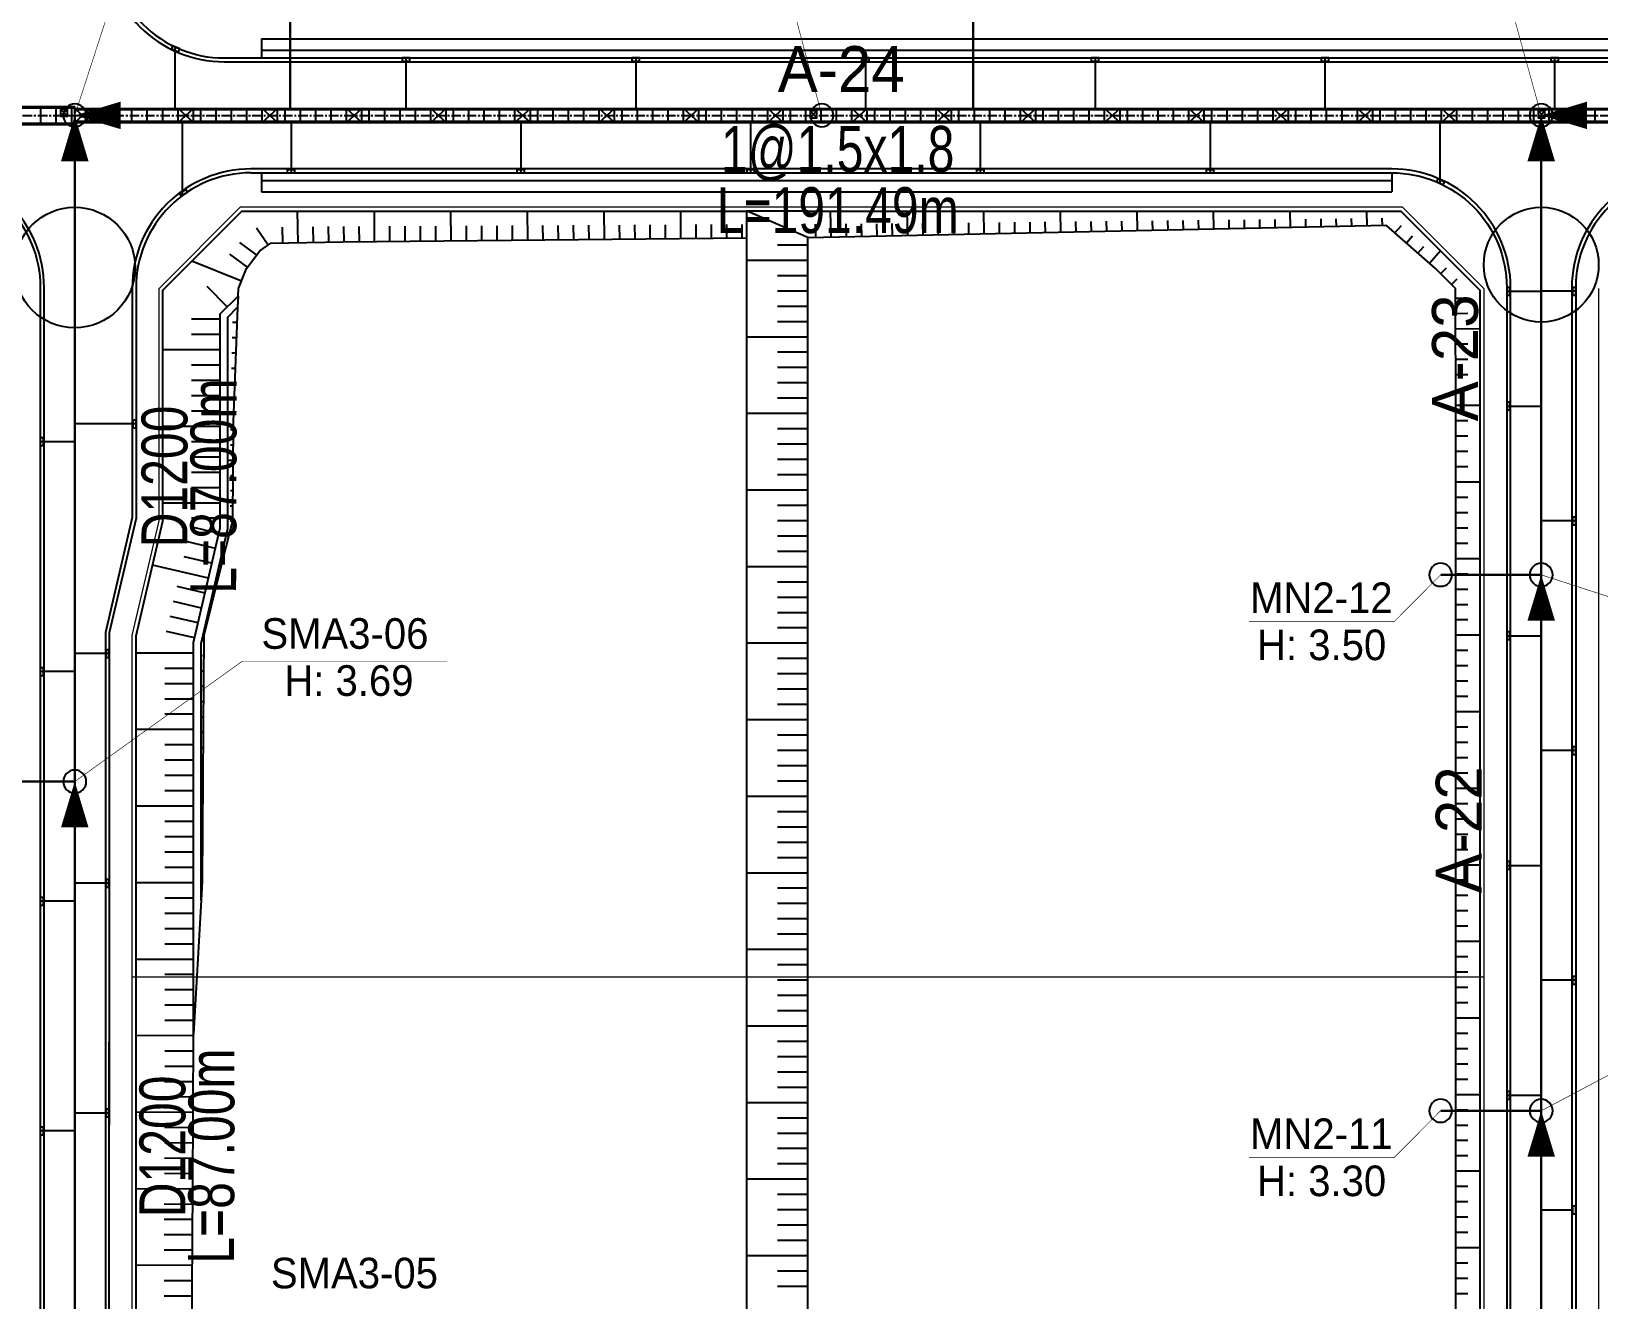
# Model space of a CAD drawing. Extents: x 230860 to 235519, y 342878 to 344985.
# Drawn here: x 232248.7 to 232453.4, y 343940.7 to 344106.3 of the extents above; entities that cross this region are included whole.
import ezdxf
from ezdxf.enums import TextEntityAlignment as Align

# ---------------------------------------------------------------- set-up
doc = ezdxf.new("R2010")
doc.units = 0
doc.linetypes.add('CENTER', pattern=[2, 1.25, -0.25, 0.25, -0.25])
for name, color, linetype in [('##L형측구', 8, 'Continuous'), ('##보도', 3, 'Continuous'), ('##식수대', 104, 'Continuous'), ('##자전거', 11, 'Continuous'), ('CE-SLOP-FILL', 9, 'Continuous'), ('MN info M1', 2, 'Continuous'), ('PCBOX', 150, 'Continuous'), ('storm_2호 우수받이', 1, 'Continuous'), ('storm_arrow', 7, 'Continuous'), ('storm_MH', 2, 'Continuous'), ('storm_pipe dia_length', 7, 'Continuous'), ('storm_pipe text', 1, 'Continuous'), ('도로시종점', 1, 'Continuous'), ('맨홀(지구)', 2, 'Continuous'), ('맨홀지시선', 7, 'Continuous'), ('블록맨홀', 1, 'Continuous'), ('비탈면', 7, 'Continuous')]:
    doc.layers.add(name, color=color, linetype=linetype)
for name, color, linetype, lineweight in [('00_도로_계획선', 7, 'Continuous', 0), ('0_획지경계선', 8, 'Continuous', 5), ('storm_pipe', 160, 'Continuous', 30)]:
    doc.layers.add(name, color=color, linetype=linetype, lineweight=lineweight)
doc.styles.get("Standard").update_dxf_attribs({"font": 'Dotum.TTF'})
doc.styles.add('스타일1', font='H2HDRM.TTF')

# ---------------------------------------------------------------- blocks, each defined once
blk = doc.blocks.new('1')
at = {"layer": 'storm_MH', "flags": 128}
blk.add_lwpolyline([(-0.75, 0, 1), (0.75, 0, 1)], format="xyb", close=True, dxfattribs=at)
blk = doc.blocks.new('A$C5C727840')
at = {"layer": '맨홀(지구)', "linetype": 'Continuous'}
blk.add_lwpolyline([(0, 0.9), (0, 0), (0.9, 0), (0.9, 0.9)], close=True, dxfattribs=at)
for points in [[(0.9, 0), (0, 0.9)], [(0, 0), (0.9, 0.9)]]:
    blk.add_lwpolyline(points, dxfattribs=at)

msp = doc.modelspace()

# ---------------------------------------------------------------- linework, layer by layer
at = {"layer": '##L형측구'}
for points in [[(232531.151, 344102.341, 0.4142136), (232559.651, 344130.841), (232559.651, 344135.975), (232561.401, 344151.229), (232561.401, 344205.845, 0.4142136), (232548.901, 344218.345), (232270.911, 344218.345, 0.4142136), (232258.411, 344205.845), (232258.411, 344117.841, 0.4142136), (232273.911, 344102.341)], [(232258.411, 343974.341), (232258.411, 343635.397, 0.4142136), (232270.911, 343622.897), (232429.401, 343622.897, 0.4142136), (232441.901, 343635.397), (232441.901, 344072.841, 0.4142136), (232426.401, 344088.341), (232277.411, 344088.341, 0.4142136), (232261.911, 344072.841), (232261.911, 344042.812), (232258.411, 344027.812)]]:
    msp.add_lwpolyline(points, format="xyb", close=True, dxfattribs=at)
for points in [[(232147.092, 343622.897), (232237.911, 343622.897, 0.4142136), (232250.411, 343635.397), (232250.411, 344072.841, 0.4142136), (232234.911, 344088.341), (232067.598, 344088.341), (232036.911, 344134.898)], [(232429.401, 343622.897, 0.4142136), (232441.901, 343635.397), (232441.901, 344072.841, 0.4142136), (232426.401, 344088.341)], [(232558.401, 344061.84, 0.4142159), (232531.901, 344088.341), (232465.401, 344088.341, 0.4142136), (232449.901, 344072.841), (232449.901, 343635.397, 0.4154208), (232462.453, 343622.897), (232509.512, 343622.897), (232524.767, 343624.647), (232529.901, 343624.647, 0.4142136), (232558.401, 343653.147), (232558.401, 344061.84)]]:
    msp.add_lwpolyline(points, format="xyb", dxfattribs=at)
at = {"layer": '##보도', "color": 8}
for points in [[(232560.901, 344151.258), (232560.901, 344205.845, 0.4142136), (232548.901, 344217.845), (232270.911, 344217.845, 0.4142136), (232258.911, 344205.845), (232258.911, 344117.841, 0.4142136), (232273.911, 344102.841), (232531.151, 344102.841)], [(232067.328, 344087.841), (232234.911, 344087.841, -0.4142136), (232249.911, 344072.841), (232249.911, 343635.397)], [(232277.411, 344087.841, 0.4142136), (232262.411, 344072.841)], [(232277.411, 344087.841), (232426.401, 344087.841, -0.4142136), (232441.401, 344072.841), (232441.401, 343635.397)], [(232531.901, 344087.841), (232465.401, 344087.841, 0.4142136), (232450.401, 344072.841), (232450.401, 343635.397)]]:
    msp.add_lwpolyline(points, format="xyb", dxfattribs=at)
for points in [[(232278.805, 344105.341), (232278.805, 344102.841)], [(232278.805, 344087.841), (232278.805, 344085.341)], [(232426.401, 344087.841), (232426.401, 344085.341)], [(232262.411, 344072.841), (232262.411, 344042.754)], [(232262.411, 344042.754), (232258.911, 344027.754), (232258.911, 343963.461)], [(232258.911, 343635.397), (232258.911, 343974.341)]]:
    msp.add_lwpolyline(points, dxfattribs=at)
at = {"layer": '##식수대'}
for points in [[(232278.805, 344103.841), (232529.699, 344103.841)], [(232278.805, 344086.841), (232426.401, 344086.841)]]:
    msp.add_lwpolyline(points, dxfattribs=at)
at = {"layer": '##자전거'}
for points in [[(232278.805, 344105.341), (232529.699, 344105.341)], [(232278.805, 344085.341), (232426.401, 344085.341)]]:
    msp.add_lwpolyline(points, dxfattribs=at)
at = {"layer": '00_도로_계획선', "linetype": 'Continuous'}
for points in [[(232261.911, 344027.409), (232265.411, 344042.409), (232265.411, 344072.734), (232276.018, 344083.341)], [(232427.794, 344083.341), (232276.018, 344083.341)], [(232427.794, 344083.341), (232438.401, 344072.734)], [(232438.401, 344072.734), (232438.401, 343634.882)], [(232453.401, 344072.734), (232453.401, 343634.882)], [(232261.911, 343634.882), (232261.911, 344027.409)]]:
    msp.add_lwpolyline(points, dxfattribs=at)
at = {"layer": '0_획지경계선'}
for points in [[(232438.401, 343982.776), (232261.911, 343982.776)], [(232350.156, 343982.776), (232350.156, 343739.229)]]:
    msp.add_lwpolyline(points, dxfattribs=at)
at = {"layer": 'CE-SLOP-FILL', "color": 8}
for p, q in [((232283.57, 344078.715), (232283.495, 344082.841)), ((232293.569, 344078.864), (232293.528, 344082.841)), ((232303.568, 344078.968), (232303.528, 344082.841)), ((232313.568, 344079.071), (232313.529, 344082.841)), ((232323.567, 344079.174), (232323.529, 344082.841)), ((232333.567, 344079.278), (232333.53, 344082.841)), ((232342.156, 343626.897, 59.045), (232342.156, 344082.841, 54.48)), ((232353.182, 344079.431), (232353.109, 344082.841)), ((232363.179, 344079.642), (232363.112, 344082.841)), ((232373.177, 344079.854), (232373.114, 344082.841)), ((232383.175, 344080.065), (232383.116, 344082.841)), ((232393.173, 344080.277), (232393.118, 344082.841)), ((232403.17, 344080.488), (232403.121, 344082.841)), ((232413.168, 344080.699), (232413.123, 344082.841)), ((232423.166, 344080.911), (232423.125, 344082.841)), ((232281.57, 344078.679), (232281.532, 344080.76)), ((232285.57, 344078.752), (232285.532, 344080.796)), ((232287.569, 344078.788), (232287.532, 344080.814)), ((232289.569, 344078.823), (232289.548, 344080.832)), ((232291.569, 344078.843), (232291.548, 344080.842)), ((232295.569, 344078.885), (232295.548, 344080.863)), ((232297.568, 344078.906), (232297.548, 344080.873)), ((232299.568, 344078.926), (232299.548, 344080.883)), ((232301.568, 344078.947), (232301.548, 344080.894)), ((232305.568, 344078.988), (232305.548, 344080.914)), ((232307.568, 344079.009), (232307.548, 344080.925)), ((232309.568, 344079.03), (232309.548, 344080.935)), ((232311.568, 344079.05), (232311.548, 344080.945)), ((232315.568, 344079.092), (232315.548, 344080.966)), ((232317.567, 344079.112), (232317.548, 344080.977)), ((232319.567, 344079.133), (232319.548, 344080.987)), ((232321.567, 344079.154), (232321.548, 344080.997)), ((232325.567, 344079.195), (232325.548, 344081.018)), ((232327.567, 344079.216), (232327.548, 344081.028)), ((232329.567, 344079.237), (232329.548, 344081.039)), ((232331.567, 344079.257), (232331.548, 344081.049)), ((232335.566, 344079.299), (232335.548, 344081.07)), ((232337.566, 344079.319), (232337.548, 344081.08)), ((232339.566, 344079.34), (232339.548, 344081.09)), ((232341.566, 344079.361), (232341.548, 344081.101)), ((232351.182, 344079.388), (232351.146, 344081.115)), ((232355.181, 344079.473), (232355.146, 344081.157)), ((232357.181, 344079.515), (232357.146, 344081.178)), ((232359.18, 344079.558), (232359.146, 344081.199)), ((232361.18, 344079.6), (232361.146, 344081.22)), ((232365.179, 344079.684), (232365.146, 344081.263)), ((232367.178, 344079.727), (232367.146, 344081.284)), ((232369.178, 344079.769), (232369.146, 344081.305)), ((232371.178, 344079.811), (232371.146, 344081.326)), ((232375.177, 344079.896), (232375.146, 344081.368)), ((232377.176, 344079.938), (232377.146, 344081.389)), ((232379.176, 344079.981), (232379.146, 344081.411)), ((232381.175, 344080.023), (232381.146, 344081.432)), ((232385.174, 344080.107), (232385.146, 344081.474)), ((232387.174, 344080.15), (232387.146, 344081.495)), ((232389.174, 344080.192), (232389.146, 344081.516)), ((232391.173, 344080.234), (232391.146, 344081.537)), ((232395.172, 344080.319), (232395.146, 344081.58)), ((232397.172, 344080.361), (232397.146, 344081.601)), ((232399.171, 344080.403), (232399.146, 344081.622)), ((232401.171, 344080.446), (232401.146, 344081.643)), ((232405.17, 344080.53), (232405.146, 344081.685)), ((232407.17, 344080.573), (232407.146, 344081.707)), ((232409.169, 344080.615), (232409.146, 344081.728)), ((232411.169, 344080.657), (232411.146, 344081.749)), ((232415.168, 344080.742), (232415.146, 344081.791)), ((232417.167, 344080.784), (232417.146, 344081.812)), ((232419.167, 344080.826), (232419.146, 344081.833)), ((232421.166, 344080.869), (232421.146, 344081.855)), ((232425.166, 344080.953), (232425.146, 344081.897)), ((232426.801, 344079.997), (232427.649, 344080.964)), ((232278.155, 344077.112), (232275.952, 344078.738)), ((232279.646, 344078.406), (232278.125, 344080.623)), ((232350.156, 343627.956), (232350.156, 344079.367)), ((232428.304, 344078.678), (232429.11, 344079.595)), ((232276.967, 344075.503), (232274.643, 344077.219)), ((232350.156, 344078.397), (232346.156, 344078.397)), ((232429.808, 344077.359), (232430.57, 344078.227)), ((232431.311, 344076.039), (232432.749, 344077.679)), ((232276.165, 344073.677), (232269.709, 344076.324)), ((232350.156, 344076.397), (232342.156, 344076.397)), ((232432.773, 344074.677), (232433.517, 344075.422)), ((232274.329, 344070.338), (232271.677, 344072.989)), ((232350.156, 344074.397), (232346.156, 344074.397)), ((232434.189, 344073.264), (232434.932, 344074.009)), ((232350.156, 344072.397), (232346.156, 344072.397)), ((232434.725, 344071.485), (232436.313, 344071.49)), ((232273.411, 344068.718), (232269.661, 344068.718)), ((232350.156, 344070.397), (232346.156, 344070.397)), ((232350.156, 344068.397), (232346.156, 344068.397)), ((232434.73, 344069.485), (232436.316, 344069.49)), ((232273.411, 344066.718), (232269.661, 344066.718)), ((232275.602, 344068.277), (232275.006, 344068.301)), ((232350.156, 344066.397), (232342.156, 344066.397)), ((232434.736, 344067.485), (232437.901, 344067.494)), ((232273.411, 344064.718), (232265.911, 344064.718)), ((232275.443, 344064.28), (232274.927, 344064.301)), ((232275.523, 344066.279), (232274.967, 344066.301)), ((232350.156, 344064.397), (232346.156, 344064.397)), ((232434.741, 344065.485), (232436.321, 344065.49)), ((232273.411, 344062.718), (232269.661, 344062.718)), ((232275.364, 344062.282), (232274.888, 344062.301)), ((232350.156, 344062.397), (232346.156, 344062.397)), ((232434.747, 344063.485), (232436.324, 344063.49)), ((232273.411, 344060.718), (232269.661, 344060.718)), ((232275.285, 344060.283), (232274.411, 344060.318)), ((232350.156, 344060.397), (232346.156, 344060.397)), ((232434.753, 344061.485), (232436.327, 344061.49)), ((232273.411, 344058.718), (232269.661, 344058.718)), ((232275.206, 344058.285), (232274.809, 344058.301)), ((232350.156, 344058.397), (232346.156, 344058.397)), ((232434.758, 344059.485), (232436.33, 344059.49)), ((232273.411, 344056.718), (232269.661, 344056.718)), ((232275.127, 344056.287), (232274.769, 344056.301)), ((232350.156, 344056.397), (232342.156, 344056.397)), ((232434.764, 344057.485), (232437.901, 344057.494)), ((232273.411, 344054.718), (232265.911, 344054.718)), ((232275.084, 344054.287), (232274.747, 344054.289)), ((232350.156, 344054.397), (232346.156, 344054.397)), ((232434.769, 344055.485), (232436.335, 344055.49)), ((232273.411, 344052.718), (232269.661, 344052.718)), ((232275.072, 344052.287), (232274.742, 344052.289)), ((232350.156, 344052.397), (232346.156, 344052.397)), ((232434.77, 344053.485), (232436.335, 344053.485)), ((232273.411, 344050.718), (232269.661, 344050.718)), ((232275.061, 344050.287), (232274.411, 344050.291)), ((232350.156, 344050.397), (232346.156, 344050.397)), ((232434.769, 344051.485), (232436.335, 344051.485)), ((232273.411, 344048.718), (232269.661, 344048.718)), ((232275.05, 344048.287), (232274.73, 344048.289)), ((232350.156, 344048.397), (232346.156, 344048.397)), ((232434.769, 344049.485), (232436.335, 344049.485)), ((232273.411, 344046.718), (232269.661, 344046.718)), ((232275.039, 344046.287), (232274.725, 344046.289)), ((232350.156, 344046.397), (232342.156, 344046.397)), ((232434.769, 344047.485), (232437.901, 344047.485)), ((232273.411, 344044.718), (232265.911, 344044.718)), ((232275.027, 344044.288), (232274.719, 344044.289)), ((232350.156, 344044.397), (232346.156, 344044.397)), ((232434.769, 344045.485), (232436.335, 344045.485)), ((232273.411, 344042.718), (232269.661, 344042.718)), ((232274.987, 344042.291), (232274.699, 344042.364)), ((232350.156, 344042.397), (232346.156, 344042.397)), ((232434.769, 344043.485), (232436.335, 344043.485)), ((232273.236, 344040.738), (232269.574, 344041.593)), ((232274.498, 344040.352), (232274.191, 344040.429)), ((232350.156, 344040.397), (232346.156, 344040.397)), ((232434.769, 344041.485), (232436.335, 344041.485)), ((232272.327, 344036.843), (232268.675, 344037.695)), ((232272.782, 344038.79), (232269.13, 344039.642)), ((232274.008, 344038.413), (232273.872, 344038.447)), ((232350.156, 344038.397), (232346.156, 344038.397)), ((232434.769, 344039.485), (232436.335, 344039.485)), ((232271.873, 344034.895), (232264.569, 344036.599)), ((232273.519, 344036.474), (232273.4, 344036.504)), ((232350.156, 344036.397), (232342.156, 344036.397)), ((232434.768, 344037.485), (232437.901, 344037.485)), ((232271.418, 344032.947), (232267.766, 344033.799)), ((232273.032, 344034.534), (232272.93, 344034.559)), ((232350.156, 344034.397), (232346.156, 344034.397)), ((232434.768, 344035.485), (232436.335, 344035.485)), ((232270.964, 344031), (232267.312, 344031.852)), ((232272.549, 344032.593), (232272.461, 344032.615)), ((232350.156, 344032.397), (232346.156, 344032.397)), ((232434.768, 344033.485), (232436.334, 344033.485)), ((232270.509, 344029.052), (232266.857, 344029.904)), ((232272.066, 344030.652), (232271.918, 344030.689)), ((232350.156, 344030.397), (232346.156, 344030.397)), ((232434.768, 344031.485), (232436.334, 344031.485)), ((232434.768, 344029.485), (232436.334, 344029.485)), ((232270.055, 344027.104), (232266.403, 344027.956)), ((232271.583, 344028.711), (232271.523, 344028.726)), ((232350.156, 344028.397), (232346.156, 344028.397)), ((232434.768, 344027.485), (232437.901, 344027.485)), ((232271.254, 344026.751), (232271.127, 344026.752)), ((232350.156, 344026.397), (232342.156, 344026.397)), ((232434.768, 344025.485), (232436.334, 344025.485)), ((232269.911, 344025.121), (232262.411, 344025.121)), ((232271.237, 344024.751), (232271.074, 344024.752)), ((232350.156, 344024.397), (232346.156, 344024.397)), ((232434.767, 344023.485), (232436.334, 344023.485)), ((232269.911, 344023.121), (232266.161, 344023.121)), ((232271.221, 344022.751), (232271.066, 344022.752)), ((232350.156, 344022.397), (232346.156, 344022.397)), ((232434.767, 344021.485), (232436.334, 344021.485)), ((232269.911, 344021.121), (232266.161, 344021.121)), ((232271.205, 344020.751), (232270.911, 344020.754)), ((232350.156, 344020.397), (232346.156, 344020.397)), ((232434.767, 344019.485), (232436.334, 344019.485)), ((232269.911, 344019.121), (232266.161, 344019.121)), ((232271.188, 344018.751), (232271.05, 344018.752)), ((232350.156, 344018.397), (232346.156, 344018.397)), ((232434.767, 344017.485), (232437.901, 344017.485)), ((232269.911, 344017.121), (232266.161, 344017.121)), ((232271.172, 344016.751), (232271.042, 344016.752)), ((232350.156, 344016.397), (232342.156, 344016.397)), ((232434.766, 344015.485), (232436.334, 344015.485)), ((232269.911, 344015.121), (232262.411, 344015.121)), ((232269.911, 344013.121), (232266.161, 344013.121)), ((232271.157, 344014.751), (232271.034, 344014.752)), ((232350.156, 344014.397), (232346.156, 344014.397)), ((232434.766, 344013.485), (232436.334, 344013.485)), ((232269.911, 344011.121), (232266.161, 344011.121)), ((232271.147, 344012.751), (232271.029, 344012.752)), ((232350.156, 344012.397), (232346.156, 344012.397)), ((232434.766, 344011.485), (232436.334, 344011.485)), ((232269.911, 344009.121), (232266.161, 344009.121)), ((232271.136, 344010.751), (232270.911, 344010.753)), ((232350.156, 344010.397), (232346.156, 344010.397)), ((232434.766, 344009.485), (232436.333, 344009.485)), ((232269.911, 344007.121), (232266.161, 344007.121)), ((232271.125, 344008.752), (232271.018, 344008.752)), ((232350.156, 344008.397), (232346.156, 344008.397)), ((232434.766, 344007.485), (232437.901, 344007.485)), ((232269.911, 344005.121), (232262.411, 344005.121)), ((232271.115, 344006.752), (232271.013, 344006.752)), ((232350.156, 344006.397), (232342.156, 344006.397)), ((232434.766, 344005.485), (232436.333, 344005.485)), ((232269.911, 344003.121), (232266.161, 344003.121)), ((232271.104, 344004.752), (232271.007, 344004.752)), ((232350.156, 344004.397), (232346.156, 344004.397)), ((232434.765, 344003.485), (232436.333, 344003.485)), ((232269.911, 344001.121), (232266.161, 344001.121)), ((232271.093, 344002.752), (232271.002, 344002.752)), ((232350.156, 344002.397), (232346.156, 344002.397)), ((232434.765, 344001.485), (232436.333, 344001.485)), ((232269.911, 343999.121), (232266.161, 343999.121)), ((232271.082, 344000.752), (232270.911, 344000.753)), ((232350.156, 344000.397), (232346.156, 344000.397)), ((232434.765, 343999.485), (232436.333, 343999.485)), ((232269.911, 343997.121), (232266.161, 343997.121)), ((232271.061, 343996.752), (232270.986, 343996.752)), ((232271.072, 343998.752), (232270.991, 343998.752)), ((232350.156, 343998.397), (232346.156, 343998.397)), ((232434.765, 343997.485), (232437.901, 343997.485)), ((232269.911, 343995.121), (232262.411, 343995.121)), ((232271.02, 343994.753), (232270.966, 343994.756)), ((232350.156, 343996.397), (232342.156, 343996.397)), ((232434.765, 343995.485), (232436.333, 343995.485)), ((232269.911, 343993.121), (232266.161, 343993.121)), ((232350.156, 343994.397), (232346.156, 343994.397)), ((232434.765, 343993.485), (232436.333, 343993.485)), ((232269.911, 343991.121), (232266.161, 343991.121)), ((232350.156, 343992.397), (232346.156, 343992.397)), ((232434.764, 343991.485), (232436.333, 343991.485)), ((232269.911, 343989.121), (232266.161, 343989.121)), ((232350.156, 343990.397), (232346.156, 343990.397)), ((232434.764, 343989.485), (232436.333, 343989.485)), ((232269.911, 343987.121), (232266.161, 343987.121)), ((232350.156, 343988.397), (232346.156, 343988.397)), ((232434.764, 343987.485), (232437.901, 343987.485)), ((232269.911, 343985.121), (232262.411, 343985.121)), ((232350.156, 343986.397), (232342.156, 343986.397)), ((232434.764, 343985.485), (232436.332, 343985.485)), ((232269.911, 343983.121), (232266.161, 343983.121)), ((232350.156, 343984.397), (232346.156, 343984.397)), ((232434.764, 343983.485), (232436.332, 343983.485)), ((232269.911, 343981.121), (232266.161, 343981.121)), ((232350.156, 343982.397), (232346.156, 343982.397)), ((232350.156, 343980.397), (232346.156, 343980.397)), ((232434.764, 343981.485), (232436.332, 343981.485)), ((232269.911, 343979.121), (232266.161, 343979.121)), ((232350.156, 343978.397), (232346.156, 343978.397)), ((232434.763, 343979.485), (232436.332, 343979.485)), ((232269.911, 343977.121), (232266.161, 343977.121)), ((232350.156, 343976.397), (232342.156, 343976.397)), ((232434.763, 343977.485), (232437.901, 343977.485)), ((232269.914, 343975.125), (232262.411, 343975.166)), ((232350.156, 343974.397), (232346.156, 343974.397)), ((232434.763, 343975.485), (232436.332, 343975.485)), ((232269.903, 343973.125), (232266.157, 343973.145)), ((232350.156, 343972.397), (232346.156, 343972.397)), ((232434.763, 343973.485), (232436.332, 343973.485)), ((232269.892, 343971.125), (232266.152, 343971.145)), ((232350.156, 343970.397), (232346.156, 343970.397)), ((232434.763, 343971.485), (232436.332, 343971.485)), ((232269.882, 343969.125), (232266.146, 343969.145)), ((232350.156, 343968.397), (232346.156, 343968.397)), ((232434.763, 343969.485), (232436.332, 343969.485)), ((232269.871, 343967.125), (232266.141, 343967.145)), ((232350.156, 343966.397), (232342.156, 343966.397)), ((232434.762, 343967.485), (232437.901, 343967.485)), ((232269.86, 343965.125), (232262.411, 343965.165)), ((232350.156, 343964.397), (232346.156, 343964.397)), ((232434.762, 343965.485), (232436.332, 343965.485)), ((232269.849, 343963.125), (232266.13, 343963.145)), ((232350.156, 343962.397), (232346.156, 343962.397)), ((232434.762, 343963.485), (232436.332, 343963.485)), ((232269.838, 343961.125), (232266.125, 343961.145)), ((232350.156, 343960.397), (232346.156, 343960.397)), ((232434.762, 343961.485), (232436.331, 343961.485)), ((232269.827, 343959.125), (232266.119, 343959.145)), ((232350.156, 343958.397), (232346.156, 343958.397)), ((232434.762, 343959.485), (232436.331, 343959.485)), ((232269.817, 343957.125), (232266.114, 343957.145)), ((232350.156, 343956.397), (232342.156, 343956.397)), ((232434.762, 343957.485), (232437.901, 343957.485)), ((232269.806, 343955.125), (232262.411, 343955.164)), ((232350.156, 343954.397), (232346.156, 343954.397)), ((232434.761, 343955.485), (232436.331, 343955.485)), ((232269.795, 343953.125), (232266.103, 343953.144)), ((232350.156, 343952.397), (232346.156, 343952.397)), ((232434.761, 343953.485), (232436.331, 343953.485)), ((232269.785, 343951.125), (232266.098, 343951.144)), ((232350.156, 343950.397), (232346.156, 343950.397)), ((232434.761, 343951.485), (232436.331, 343951.485)), ((232269.775, 343949.125), (232266.093, 343949.144)), ((232350.156, 343948.397), (232346.156, 343948.397)), ((232434.761, 343949.485), (232436.331, 343949.485)), ((232269.764, 343947.125), (232266.088, 343947.144)), ((232350.156, 343946.397), (232342.156, 343946.397)), ((232434.761, 343947.485), (232437.901, 343947.485)), ((232269.754, 343945.125), (232262.411, 343945.164)), ((232350.156, 343944.397), (232346.156, 343944.397)), ((232434.761, 343945.485), (232436.331, 343945.485)), ((232269.743, 343943.125), (232266.077, 343943.144)), ((232350.156, 343942.397), (232346.156, 343942.397)), ((232434.76, 343943.485), (232436.331, 343943.485)), ((232434.76, 343941.485), (232436.331, 343941.485)), ((232269.733, 343941.125), (232266.072, 343941.144))]:
    msp.add_line(p, q, dxfattribs=at)
for points in [[(232342.152, 343626.897), (232270.604, 343626.897), (232262.411, 343635.089), (232262.411, 344027.351), (232265.911, 344042.351), (232265.911, 344072.527), (232276.225, 344082.841), (232342.156, 344082.841)], [(232350.156, 344082.841), (232427.587, 344082.841), (232437.901, 344072.527), (232437.901, 343635.089), (232429.709, 343626.897), (232350.156, 343626.883)]]:
    msp.add_lwpolyline(points, dxfattribs=at)
at = {"layer": 'PCBOX', "linetype": 'CENTER'}
msp.add_line((232087.586, 344095.341), (232532.401, 344095.341), dxfattribs=at)
at = {"layer": 'PCBOX'}
for p, q in [((232136.328, 344096.341, -36.514), (232254.411, 344096.341, -36.514)), ((232136.628, 344096.521, -36.514), (232254.411, 344096.521, -36.514)), ((232249.993, 344094.161), (232249.993, 344096.521)), ((232251.999, 344094.161), (232251.999, 344096.521)), ((232254.005, 344094.161), (232254.005, 344096.521)), ((232254.411, 344094.161), (232254.411, 344096.521)), ((232254.411, 344096.251), (232532.683, 344096.251)), ((232254.411, 344096.251), (232256.417, 344096.251)), ((232254.411, 344096.251), (232256.417, 344094.431)), ((232254.411, 344094.431), (232256.417, 344096.251)), ((232254.411, 344096.091), (232532.633, 344096.091)), ((232256.417, 344094.431), (232256.417, 344096.251)), ((232257.865, 344094.431), (232257.865, 344096.251)), ((232259.871, 344094.431), (232259.871, 344096.251)), ((232261.877, 344094.431), (232261.877, 344096.251)), ((232263.883, 344094.431), (232263.883, 344096.251)), ((232265.889, 344094.431), (232265.889, 344096.251)), ((232267.895, 344094.431), (232267.895, 344096.251)), ((232267.895, 344096.251), (232269.901, 344096.251)), ((232267.895, 344096.251), (232269.901, 344094.431)), ((232267.895, 344094.431), (232269.901, 344096.251)), ((232269.901, 344094.431), (232269.901, 344096.251)), ((232270.871, 344094.431), (232270.871, 344096.251)), ((232272.877, 344094.431), (232272.877, 344096.251)), ((232274.883, 344094.431), (232274.883, 344096.251)), ((232276.889, 344094.431), (232276.889, 344096.251)), ((232278.895, 344094.431), (232278.895, 344096.251)), ((232278.895, 344096.251), (232280.901, 344096.251)), ((232278.895, 344096.251), (232280.901, 344094.431)), ((232278.895, 344094.431), (232280.901, 344096.251)), ((232280.901, 344094.431), (232280.901, 344096.251)), ((232281.871, 344094.431), (232281.871, 344096.251)), ((232283.877, 344094.431), (232283.877, 344096.251)), ((232285.883, 344094.431), (232285.883, 344096.251)), ((232287.889, 344094.431), (232287.889, 344096.251)), ((232289.895, 344094.431), (232289.895, 344096.251)), ((232289.895, 344096.251), (232291.901, 344096.251)), ((232289.895, 344096.251), (232291.901, 344094.431)), ((232289.895, 344094.431), (232291.901, 344096.251)), ((232291.901, 344094.431), (232291.901, 344096.251)), ((232292.871, 344094.431), (232292.871, 344096.251)), ((232294.877, 344094.431), (232294.877, 344096.251)), ((232296.883, 344094.431), (232296.883, 344096.251)), ((232298.889, 344094.431), (232298.889, 344096.251)), ((232300.895, 344094.431), (232300.895, 344096.251)), ((232300.895, 344096.251), (232302.901, 344096.251)), ((232300.895, 344096.251), (232302.901, 344094.431)), ((232300.895, 344094.431), (232302.901, 344096.251)), ((232302.901, 344094.431), (232302.901, 344096.251)), ((232303.871, 344094.431), (232303.871, 344096.251)), ((232305.877, 344094.431), (232305.877, 344096.251)), ((232307.883, 344094.431), (232307.883, 344096.251)), ((232309.889, 344094.431), (232309.889, 344096.251)), ((232311.895, 344094.431), (232311.895, 344096.251)), ((232311.895, 344096.251), (232313.901, 344096.251)), ((232311.895, 344096.251), (232313.901, 344094.431)), ((232311.895, 344094.431), (232313.901, 344096.251)), ((232313.901, 344094.431), (232313.901, 344096.251)), ((232314.871, 344094.431), (232314.871, 344096.251)), ((232316.877, 344094.431), (232316.877, 344096.251)), ((232318.883, 344094.431), (232318.883, 344096.251)), ((232320.889, 344094.431), (232320.889, 344096.251)), ((232322.895, 344094.431), (232322.895, 344096.251)), ((232322.895, 344096.251), (232324.901, 344096.251)), ((232322.895, 344096.251), (232324.901, 344094.431)), ((232322.895, 344094.431), (232324.901, 344096.251)), ((232324.901, 344094.431), (232324.901, 344096.251)), ((232325.871, 344094.431), (232325.871, 344096.251)), ((232327.877, 344094.431), (232327.877, 344096.251)), ((232329.883, 344094.431), (232329.883, 344096.251)), ((232331.889, 344094.431), (232331.889, 344096.251)), ((232333.895, 344094.431), (232333.895, 344096.251)), ((232333.895, 344096.251), (232335.901, 344096.251)), ((232333.895, 344096.251), (232335.901, 344094.431)), ((232333.895, 344094.431), (232335.901, 344096.251)), ((232335.901, 344094.431), (232335.901, 344096.251)), ((232336.871, 344094.431), (232336.871, 344096.251)), ((232338.877, 344094.431), (232338.877, 344096.251)), ((232340.883, 344094.431), (232340.883, 344096.251)), ((232342.889, 344094.431), (232342.889, 344096.251)), ((232344.895, 344094.431), (232344.895, 344096.251)), ((232344.895, 344096.251), (232346.901, 344096.251)), ((232344.895, 344096.251), (232346.901, 344094.431)), ((232344.895, 344094.431), (232346.901, 344096.251)), ((232346.901, 344094.431), (232346.901, 344096.251)), ((232347.871, 344094.431), (232347.871, 344096.251)), ((232349.877, 344094.431), (232349.877, 344096.251)), ((232351.883, 344094.431), (232351.883, 344096.251)), ((232353.889, 344094.431), (232353.889, 344096.251)), ((232355.895, 344094.431), (232355.895, 344096.251)), ((232355.895, 344096.251), (232357.901, 344096.251)), ((232355.895, 344096.251), (232357.901, 344094.431)), ((232355.895, 344094.431), (232357.901, 344096.251)), ((232357.901, 344094.431), (232357.901, 344096.251)), ((232358.871, 344094.431), (232358.871, 344096.251)), ((232360.877, 344094.431, -36.514), (232360.877, 344096.251, -36.514)), ((232362.883, 344094.431, -36.514), (232362.883, 344096.251, -36.514)), ((232364.889, 344094.431, -36.514), (232364.889, 344096.251, -36.514)), ((232366.895, 344094.431, -36.514), (232366.895, 344096.251, -36.514)), ((232366.895, 344096.251, -36.514), (232368.901, 344096.251, -36.514)), ((232366.895, 344096.251, -36.514), (232368.901, 344094.431, -36.514)), ((232366.895, 344094.431, -36.514), (232368.901, 344096.251, -36.514)), ((232368.901, 344094.431, -36.514), (232368.901, 344096.251, -36.514)), ((232369.871, 344094.431, -36.514), (232369.871, 344096.251, -36.514)), ((232371.877, 344094.431, -36.514), (232371.877, 344096.251, -36.514)), ((232373.883, 344094.431, -36.514), (232373.883, 344096.251, -36.514)), ((232375.889, 344094.431, -36.514), (232375.889, 344096.251, -36.514)), ((232377.895, 344094.431, -36.514), (232377.895, 344096.251, -36.514)), ((232377.895, 344096.251, -36.514), (232379.901, 344096.251, -36.514)), ((232377.895, 344096.251, -36.514), (232379.901, 344094.431, -36.514)), ((232377.895, 344094.431, -36.514), (232379.901, 344096.251, -36.514)), ((232379.901, 344094.431, -36.514), (232379.901, 344096.251, -36.514)), ((232380.871, 344094.431, -36.514), (232380.871, 344096.251, -36.514)), ((232382.877, 344094.431, -36.514), (232382.877, 344096.251, -36.514)), ((232384.883, 344094.431, -36.514), (232384.883, 344096.251, -36.514)), ((232386.889, 344094.431, -36.514), (232386.889, 344096.251, -36.514)), ((232388.895, 344094.431, -36.514), (232388.895, 344096.251, -36.514)), ((232388.895, 344096.251, -36.514), (232390.901, 344096.251, -36.514)), ((232388.895, 344096.251, -36.514), (232390.901, 344094.431, -36.514)), ((232388.895, 344094.431, -36.514), (232390.901, 344096.251, -36.514)), ((232390.901, 344094.431, -36.514), (232390.901, 344096.251, -36.514)), ((232391.871, 344094.431, -36.514), (232391.871, 344096.251, -36.514)), ((232393.877, 344094.431, -36.514), (232393.877, 344096.251, -36.514)), ((232395.883, 344094.431, -36.514), (232395.883, 344096.251, -36.514)), ((232397.889, 344094.431, -36.514), (232397.889, 344096.251, -36.514)), ((232399.895, 344094.431, -36.514), (232399.895, 344096.251, -36.514)), ((232399.895, 344096.251, -36.514), (232401.901, 344096.251, -36.514)), ((232399.895, 344096.251, -36.514), (232401.901, 344094.431, -36.514)), ((232399.895, 344094.431, -36.514), (232401.901, 344096.251, -36.514)), ((232401.901, 344094.431, -36.514), (232401.901, 344096.251, -36.514)), ((232402.871, 344094.431, -36.514), (232402.871, 344096.251, -36.514)), ((232404.877, 344094.431, -36.514), (232404.877, 344096.251, -36.514)), ((232406.883, 344094.431, -36.514), (232406.883, 344096.251, -36.514)), ((232408.889, 344094.431, -36.514), (232408.889, 344096.251, -36.514)), ((232410.895, 344094.431, -36.514), (232410.895, 344096.251, -36.514)), ((232410.895, 344096.251, -36.514), (232412.901, 344096.251, -36.514)), ((232410.895, 344096.251, -36.514), (232412.901, 344094.431, -36.514)), ((232410.895, 344094.431, -36.514), (232412.901, 344096.251, -36.514)), ((232412.901, 344094.431, -36.514), (232412.901, 344096.251, -36.514)), ((232413.871, 344094.431, -36.514), (232413.871, 344096.251, -36.514)), ((232415.877, 344094.431, -36.514), (232415.877, 344096.251, -36.514)), ((232417.883, 344094.431, -36.514), (232417.883, 344096.251, -36.514)), ((232419.889, 344094.431, -36.514), (232419.889, 344096.251, -36.514)), ((232421.895, 344094.431, -36.514), (232421.895, 344096.251, -36.514)), ((232421.895, 344096.251, -36.514), (232423.901, 344096.251, -36.514)), ((232421.895, 344096.251, -36.514), (232423.901, 344094.431, -36.514)), ((232421.895, 344094.431, -36.514), (232423.901, 344096.251, -36.514)), ((232423.901, 344094.431, -36.514), (232423.901, 344096.251, -36.514)), ((232424.871, 344094.431, -36.514), (232424.871, 344096.251, -36.514)), ((232426.877, 344094.431, -36.514), (232426.877, 344096.251, -36.514)), ((232428.883, 344094.431, -36.514), (232428.883, 344096.251, -36.514)), ((232430.889, 344094.431, -36.514), (232430.889, 344096.251, -36.514)), ((232432.895, 344094.431, -36.514), (232432.895, 344096.251, -36.514)), ((232432.895, 344096.251, -36.514), (232434.901, 344096.251, -36.514)), ((232432.895, 344096.251, -36.514), (232434.901, 344094.431, -36.514)), ((232432.895, 344094.431, -36.514), (232434.901, 344096.251, -36.514)), ((232434.901, 344094.431, -36.514), (232434.901, 344096.251, -36.514)), ((232436.907, 344094.431, -36.514), (232436.907, 344096.251, -36.514)), ((232438.913, 344094.431, -36.514), (232438.913, 344096.251, -36.514)), ((232440.919, 344094.431, -36.514), (232440.919, 344096.251, -36.514)), ((232442.925, 344094.431, -36.514), (232442.925, 344096.251, -36.514)), ((232444.931, 344094.431, -36.514), (232444.931, 344096.251, -36.514)), ((232446.937, 344094.431, -36.514), (232446.937, 344096.251, -36.514)), ((232448.943, 344094.431, -36.514), (232448.943, 344096.251, -36.514)), ((232450.949, 344094.431, -36.514), (232450.949, 344096.251, -36.514)), ((232452.955, 344094.431, -36.514), (232452.955, 344096.251, -36.514)), ((232136.328, 344094.341, -36.514), (232254.411, 344094.341, -36.514)), ((232136.628, 344094.161, -36.514), (232254.411, 344094.161, -36.514)), ((232254.411, 344094.591), (232532.169, 344094.591)), ((232254.411, 344094.431), (232532.119, 344094.431)), ((232256.417, 344094.431), (232254.411, 344094.431)), ((232269.901, 344094.431), (232267.895, 344094.431)), ((232280.901, 344094.431), (232278.895, 344094.431)), ((232291.901, 344094.431), (232289.895, 344094.431)), ((232302.901, 344094.431), (232300.895, 344094.431)), ((232313.901, 344094.431), (232311.895, 344094.431)), ((232324.901, 344094.431), (232322.895, 344094.431)), ((232335.901, 344094.431), (232333.895, 344094.431)), ((232346.901, 344094.431), (232344.895, 344094.431)), ((232357.901, 344094.431), (232355.895, 344094.431)), ((232368.901, 344094.431, -36.514), (232366.895, 344094.431, -36.514)), ((232379.901, 344094.431, -36.514), (232377.895, 344094.431, -36.514)), ((232390.901, 344094.431, -36.514), (232388.895, 344094.431, -36.514)), ((232401.901, 344094.431, -36.514), (232399.895, 344094.431, -36.514)), ((232412.901, 344094.431, -36.514), (232410.895, 344094.431, -36.514)), ((232423.901, 344094.431, -36.514), (232421.895, 344094.431, -36.514)), ((232434.901, 344094.431, -36.514), (232432.895, 344094.431, -36.514))]:
    msp.add_line(p, q, dxfattribs=at)
at = {"layer": 'PCBOX', "elevation": -36.514}
for points in [[(232252.552, 344096.141), (232252.552, 344095.241), (232253.452, 344095.241), (232253.452, 344096.141)], [(232350.43, 344095.941), (232350.43, 344095.041), (232351.33, 344095.041), (232351.33, 344095.941)], [(232445.484, 344095.941), (232445.484, 344095.041), (232446.384, 344095.041), (232446.384, 344095.941)]]:
    msp.add_lwpolyline(points, close=True, dxfattribs=at)
for points in [[(232253.452, 344095.241), (232252.552, 344096.141)], [(232252.552, 344095.241), (232253.452, 344096.141)], [(232351.33, 344095.041), (232350.43, 344095.941)], [(232350.43, 344095.041), (232351.33, 344095.941)], [(232446.384, 344095.041), (232445.484, 344095.941)], [(232445.484, 344095.041), (232446.384, 344095.941)]]:
    msp.add_lwpolyline(points, dxfattribs=at)
at = {"layer": 'storm_2호 우수받이'}
for p, q in [((232267.496, 344104.279), (232267.496, 344096.091)), ((232297.653, 344102.841), (232297.654, 344096.091)), ((232327.653, 344102.841), (232327.654, 344096.091)), ((232357.653, 344102.841), (232357.654, 344096.091)), ((232387.653, 344102.841), (232387.654, 344096.091)), ((232417.653, 344102.841), (232417.654, 344096.091)), ((232447.653, 344102.841), (232447.654, 344096.091)), ((232268.491, 344084.922), (232268.491, 344094.591)), ((232282.655, 344094.591), (232282.655, 344087.841)), ((232312.655, 344094.591), (232312.655, 344087.841)), ((232342.655, 344094.591), (232342.655, 344087.841)), ((232372.655, 344094.591), (232372.655, 344087.841)), ((232402.655, 344094.591), (232402.655, 344087.841)), ((232432.655, 344094.591), (232432.655, 344086.475)), ((232441.401, 344072.382), (232445.901, 344072.382)), ((232450.401, 344072.382), (232445.901, 344072.382)), ((232441.401, 344057.382), (232445.901, 344057.382)), ((232262.411, 344055.053), (232254.411, 344055.053)), ((232254.41, 344052.711), (232249.911, 344052.711)), ((232450.401, 344042.382), (232445.901, 344042.382)), ((232441.401, 344027.382), (232445.901, 344027.382)), ((232258.911, 344025.053), (232254.411, 344025.053)), ((232254.41, 344022.711), (232249.911, 344022.711)), ((232450.401, 344012.382), (232445.901, 344012.382)), ((232441.401, 343997.382), (232445.901, 343997.382)), ((232258.911, 343995.053), (232254.411, 343995.053)), ((232254.41, 343992.711), (232249.911, 343992.711)), ((232450.401, 343982.382), (232445.901, 343982.382)), ((232441.401, 343967.382), (232445.901, 343967.382)), ((232258.911, 343965.053), (232254.411, 343965.053)), ((232254.41, 343962.711), (232249.911, 343962.711)), ((232450.001, 343952.382), (232445.901, 343952.382))]:
    msp.add_line(p, q, dxfattribs=at)
for points in [[(232267.036, 344104.04), (232267.956, 344103.648), (232268.113, 344104.016), (232267.193, 344104.408)], [(232297.153, 344102.441), (232298.153, 344102.441), (232298.153, 344102.841), (232297.153, 344102.841)], [(232327.153, 344102.441), (232328.153, 344102.441), (232328.153, 344102.841), (232327.153, 344102.841)], [(232357.153, 344102.441), (232358.153, 344102.441), (232358.153, 344102.841), (232357.153, 344102.841)], [(232387.153, 344102.441), (232388.153, 344102.441), (232388.153, 344102.841), (232387.153, 344102.841)], [(232417.153, 344102.441), (232418.153, 344102.441), (232418.153, 344102.841), (232417.153, 344102.841)], [(232447.153, 344102.441), (232448.153, 344102.441), (232448.153, 344102.841), (232447.153, 344102.841)], [(232282.155, 344087.841), (232283.155, 344087.841), (232283.155, 344088.241), (232282.155, 344088.241)], [(232312.155, 344087.841), (232313.155, 344087.841), (232313.155, 344088.241), (232312.155, 344088.241)], [(232342.155, 344087.841), (232343.155, 344087.841), (232343.155, 344088.241), (232342.155, 344088.241)], [(232372.155, 344087.841), (232373.155, 344087.841), (232373.155, 344088.241), (232372.155, 344088.241)], [(232402.155, 344087.841), (232403.155, 344087.841), (232403.155, 344088.241), (232402.155, 344088.241)], [(232432.205, 344086.693), (232433.104, 344086.256), (232433.279, 344086.616), (232432.38, 344087.053)], [(232268.277, 344084.789), (232269.126, 344085.317), (232268.915, 344085.657), (232268.066, 344085.129)], [(232268.277, 344084.789), (232269.126, 344085.317), (232268.915, 344085.657), (232268.066, 344085.129)], [(232441.801, 344072.882), (232441.401, 344072.882), (232441.401, 344071.882), (232441.801, 344071.882)], [(232450.401, 344072.882), (232450.001, 344072.882), (232450.001, 344071.882), (232450.401, 344071.882)], [(232441.801, 344057.882), (232441.401, 344057.882), (232441.401, 344056.882), (232441.801, 344056.882)], [(232262.411, 344055.553), (232262.011, 344055.553), (232262.011, 344054.553), (232262.411, 344054.553)], [(232250.311, 344053.211), (232249.911, 344053.211), (232249.911, 344052.211), (232250.311, 344052.211)], [(232450.401, 344042.882), (232450.001, 344042.882), (232450.001, 344041.882), (232450.401, 344041.882)], [(232441.801, 344027.882), (232441.401, 344027.882), (232441.401, 344026.882), (232441.801, 344026.882)], [(232258.911, 344025.553), (232258.511, 344025.553), (232258.511, 344024.553), (232258.911, 344024.553)], [(232250.311, 344023.211), (232249.911, 344023.211), (232249.911, 344022.211), (232250.311, 344022.211)], [(232450.401, 344012.882), (232450.001, 344012.882), (232450.001, 344011.882), (232450.401, 344011.882)], [(232441.801, 343997.882), (232441.401, 343997.882), (232441.401, 343996.882), (232441.801, 343996.882)], [(232258.911, 343995.553), (232258.511, 343995.553), (232258.511, 343994.553), (232258.911, 343994.553)], [(232250.311, 343993.211), (232249.911, 343993.211), (232249.911, 343992.211), (232250.311, 343992.211)], [(232450.401, 343982.882), (232450.001, 343982.882), (232450.001, 343981.882), (232450.401, 343981.882)], [(232441.801, 343967.882), (232441.401, 343967.882), (232441.401, 343966.882), (232441.801, 343966.882)], [(232258.911, 343965.553), (232258.511, 343965.553), (232258.511, 343964.553), (232258.911, 343964.553)], [(232250.311, 343963.211), (232249.911, 343963.211), (232249.911, 343962.211), (232250.311, 343962.211)], [(232450.401, 343952.882), (232450.001, 343952.882), (232450.001, 343951.882), (232450.401, 343951.882)]]:
    msp.add_lwpolyline(points, close=True, dxfattribs=at)
at = {"layer": 'storm_arrow'}
for points in [[(232254.411, 344095.341, 0, 3.6, 0), (232254.411, 344089.341, 0, 2.977, 0)], [(232254.411, 344095.341, 0, 3.6, 0), (232260.411, 344095.341, 0, 2.977, 0)], [(232445.901, 344095.341, 0, 3.6, 0), (232445.901, 344089.341, 0, 2.977, 0)], [(232445.901, 344095.341, 0, 3.6, 0), (232451.901, 344095.341, 0, 2.977, 0)], [(232445.901, 344035.341, 0, 3.6, 0), (232445.901, 344029.341, 0, 2.977, 0)], [(232254.411, 344008.341, 0, 3.6, 0), (232254.411, 344002.341, 0, 2.977, 0)], [(232445.901, 343965.341, 0, 3.6, 0), (232445.901, 343959.341, 0, 2.977, 0)]]:
    msp.add_lwpolyline(points, format="xyseb", dxfattribs=at)
at = {"layer": 'storm_pipe', "const_width": 0.3, "flags": 128}
for points in [[(232282.518, 344113.319), (232282.518, 344096.091)], [(232371.743, 344112.497), (232371.743, 344096.091)], [(232254.411, 344095.341), (232254.411, 344008.341)], [(232445.901, 344095.341), (232445.901, 344035.341)], [(232445.901, 344035.341), (232432.768, 344035.341)], [(232445.901, 344035.341), (232445.901, 343965.341)], [(232254.411, 344008.341), (232244.411, 344008.341)], [(232254.411, 344008.341), (232254.411, 343921.341)], [(232445.901, 343965.341), (232432.762, 343965.341)], [(232445.901, 343965.341), (232445.901, 343895.341)]]:
    msp.add_lwpolyline(points, dxfattribs=at)
at = {"layer": '도로시종점'}
for centre, radius in [((232254.411, 344075.465), 7.875), ((232445.901, 344075.841), 7.5)]:
    msp.add_circle(centre, radius, dxfattribs=at)
at = {"layer": '맨홀지시선', "color": 30, "const_width": 0.08}
for points in [[(232351.961, 344095.341), (232346.556, 344115.678), (232319.79, 344115.678)], [(232445.901, 344095.341), (232440.496, 344114.859), (232413.73, 344114.859)], [(232254.411, 344095.341), (232259.816, 344111.993), (232286.582, 344111.993)], [(232445.901, 344035.341), (232466.492, 344028.642), (232493.257, 344028.642)], [(232254.411, 344008.341), (232276.292, 344024.06), (232303.057, 344024.06)], [(232445.901, 343965.341), (232462.412, 343974.089), (232489.178, 343974.089)]]:
    msp.add_lwpolyline(points, dxfattribs=at)
at = {"layer": '맨홀지시선', "color": 1, "const_width": 0.08}
for points in [[(232432.768, 344035.341), (232426.684, 344029.209), (232407.758, 344029.209)], [(232432.762, 343965.341), (232426.678, 343959.209), (232407.753, 343959.209)]]:
    msp.add_lwpolyline(points, dxfattribs=at)
at = {"layer": '비탈면', "color": 8}
for points in [[(232350.156, 344082.841), (232342.156, 344082.841)], [(232350.23, 344079.368), (232342.192, 344082.841)], [(232434.76, 343935.341), (232434.761, 343955.341), (232434.763, 343975.341), (232434.765, 343995.341), (232434.766, 344015.341), (232434.768, 344027.409), (232434.768, 344035.341), (232434.769, 344042.409), (232434.77, 344055.341), (232434.721, 344072.734), (232432.107, 344075.341), (232425.699, 344080.964), (232350.156, 344079.367)], [(232269.703, 343935.341), (232269.807, 343955.341), (232269.915, 343975.341), (232269.911, 343975.341), (232269.911, 344026.488), (232273.411, 344041.488), (232273.411, 344069.42), (232275.739, 344071.748), (232275.778, 344072.734), (232276.847, 344075.341), (232278.561, 344077.662), (232280.002, 344078.651), (232289.393, 344078.821), (232342.156, 344079.367)], [(232275.739, 344071.748), (232275.681, 344070.276)], [(232270.911, 343992.84), (232270.911, 344026.373), (232274.411, 344041.373), (232274.411, 344069.006), (232275.681, 344070.276)], [(232275.681, 344070.276), (232275.09, 344055.341), (232275.017, 344042.409), (232273.233, 344035.341), (232271.259, 344027.409), (232271.161, 344015.341), (232271.053, 343995.341), (232270.911, 343992.84)], [(232270.911, 343992.84), (232269.915, 343975.341)]]:
    msp.add_lwpolyline(points, dxfattribs=at)

# ---------------------------------------------------------------- block references
at = {"layer": 'PCBOX'}
for p in [(232252.552, 344095.241), (232350.43, 344095.041), (232445.484, 344095.041)]:
    msp.add_blockref('A$C5C727840', p, dxfattribs=at)
at = {"layer": 'storm_MH', "xscale": 2, "yscale": 2, "zscale": 2}
for p in [(232254.411, 344095.341), (232254.411, 344095.341), (232254.411, 344095.341), (232254.411, 344095.341), (232351.961, 344095.341), (232445.901, 344095.341), (232445.901, 344095.341), (232445.901, 344095.341), (232445.901, 344095.341), (232432.768, 344035.341), (232445.901, 344035.341), (232432.762, 343965.341), (232445.901, 343965.341)]:
    msp.add_blockref('1', p, dxfattribs=at)
at = {"layer": 'storm_MH', "xscale": 2, "yscale": 2, "zscale": 2, "rotation": 90}
msp.add_blockref('1', (232254.411, 344008.341), dxfattribs=at)
msp.add_blockref('1', (232254.411, 344008.341), dxfattribs=at)
msp.add_blockref('1', (232254.411, 344008.341), dxfattribs=at)
msp.add_blockref('1', (232254.411, 344008.341), dxfattribs=at)

# ---------------------------------------------------------------- texts
at = {"layer": 'MN info M1', "color": 30, "style": '스타일1'}
for s, p in [('SMA3-06', (232289.687, 344024.477)), ('H: 3.69', (232290.208, 344018.331)), ('SMA3-05', (232290.929, 343940.954))]:
    msp.add_text(s, height=4, dxfattribs=at).set_placement(p, align=Align.BOTTOM_CENTER)
at = {"layer": 'storm_pipe dia_length', "width": 0.8}
for s, p in [('1@1.5x1.8', (232354.038, 344087.963, -64)), ('L=191.49m', (232354.038, 344079.963, -64))]:
    msp.add_text(s, height=6, dxfattribs=at).set_placement(p, align=Align.CENTER)
for s, rotation, p in [('L=87.00m', 89.8867, (232275.51, 344046.915)), ('D1200', 90, (232269.123, 344048.185)), ('L=87.00m', 89.8867, (232275.24, 343959.422)), ('D1200', 90, (232268.853, 343960.691))]:
    msp.add_text(s, height=6, rotation=rotation, dxfattribs=at).set_placement(p, align=Align.CENTER)
at = {"layer": 'storm_pipe text', "color": 2}
msp.add_text('A-24', height=6, dxfattribs=at).set_placement((232354.494, 344098.389), align=Align.CENTER)
for s, p in [('A-23', (232437.644, 344063.674)), ('A-22', (232438.126, 344002.037))]:
    msp.add_text(s, height=6, rotation=90, dxfattribs=at).set_placement(p, align=Align.CENTER)
at = {"layer": '블록맨홀', "style": '스타일1'}
for s, p in [('MN2-12', (232417.191, 344032.34)), ('H: 3.50', (232417.226, 344026.195)), ('MN2-11', (232417.186, 343962.34)), ('H: 3.30', (232417.22, 343956.195))]:
    msp.add_text(s, height=4, dxfattribs=at).set_placement(p, align=Align.MIDDLE_CENTER)

doc.saveas('drawing.dxf')
